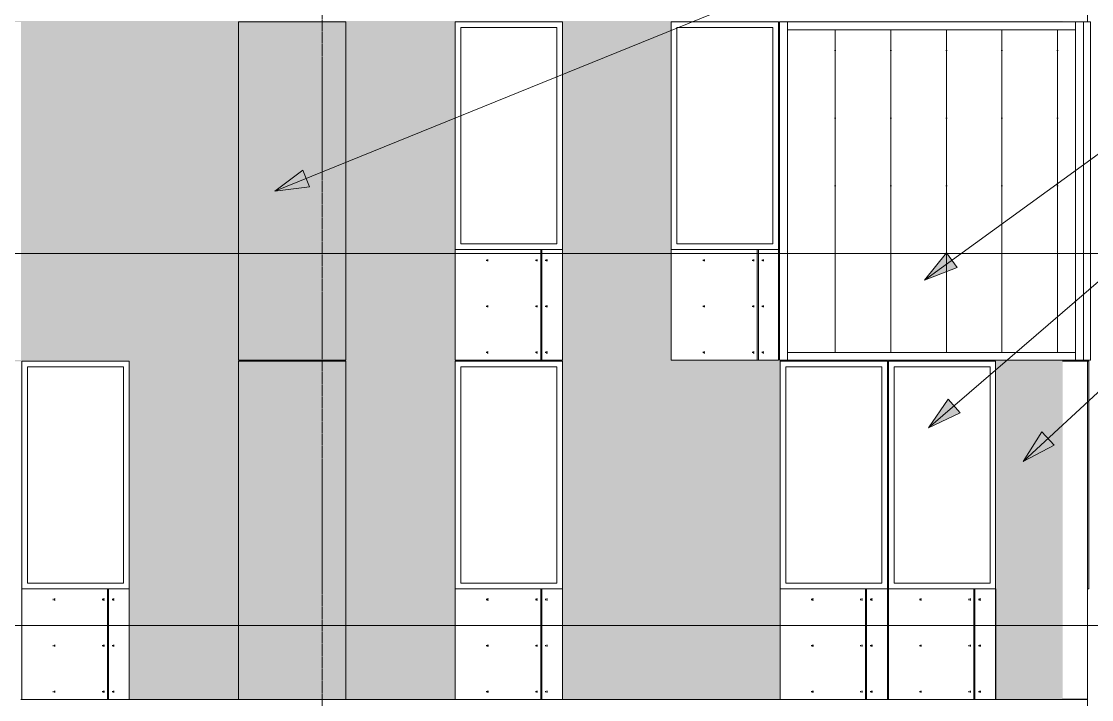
# Model space of a CAD drawing. Header units: inches. Extents: x -4169 to 1631, y -238 to 585.
# Drawn here: x 766 to 1145.4, y 109.7 to 350.3 of the extents above; entities that cross this region are included whole.
import ezdxf

# ---------------------------------------------------------------- set-up
doc = ezdxf.new("R2010")
doc.units = ezdxf.units.IN
doc.header["$MEASUREMENT"] = 0
doc.linetypes.add('Grid Line 1_2_', pattern=[0.875, 0.5, -0.125, 0.125, -0.125])
for name, color, linetype, lineweight in [('0-5', 10, 'Continuous', 5), ('A-CLNG', 13, 'Continuous', 13), ('A-FLOR-LEVL-1', 51, 'Grid Line 1_2_', 9), ('A-GENM', 5, 'Continuous', 9), ('A-GLAZ', 151, 'Continuous', 13), ('A-GLAZ-1', 151, 'Continuous', 9), ('A-GLAZ-CWMG', 51, 'Continuous', 9), ('A-WALL', 113, 'Continuous', 13), ('A-WALL-PATT-1', 111, 'Continuous', 9), ('G-ANNO-TEXT', 231, 'Continuous', 9), ('S-GRID-1', 1, 'Grid Line 1_2_', 9)]:
    doc.layers.add(name, color=color, linetype=linetype, lineweight=lineweight)
pattern_1 = [(0, (1151.51, 112.3), (-38.4, 120.375), [0.392, -38.007]), (0, (1151.51, 112.7), (-38.4, 120.375), [0.392, -38.007]), (0, (1151.51, 128.66), (-38.4, 120.375), [0.392, -38.007]), (0, (1151.51, 129.05), (-38.4, 120.375), [0.392, -38.007]), (0, (1151.51, 145.02), (-38.4, 120.375), [0.392, -38.007]), (0, (1151.51, 145.41), (-38.4, 120.375), [0.392, -38.007]), (0, (1151.51, 161.38), (-38.4, 120.375), [0.392, -38.007]), (0, (1151.51, 161.77), (-38.4, 120.375), [0.392, -38.007]), (0, (1151.51, 177.73), (-38.4, 120.375), [0.392, -38.007]), (0, (1151.51, 178.12), (-38.4, 120.375), [0.392, -38.007]), (0, (1151.51, 194.09), (-38.4, 120.375), [0.392, -38.007]), (0, (1151.51, 194.48), (-38.4, 120.375), [0.392, -38.007]), (0, (1151.51, 210.45), (-38.4, 120.375), [0.392, -38.007]), (0, (1151.51, 210.84), (-38.4, 120.375), [0.392, -38.007]), (0, (1151.51, 226.8), (-38.4, 120.375), [0.392, -38.007]), (0, (1151.51, 227.2), (-38.4, 120.375), [0.392, -38.007]), (0, (1168.96, 112.3), (-38.4, 120.375), [0.392, -38.007]), (0, (1168.96, 112.7), (-38.4, 120.375), [0.392, -38.007]), (0, (1168.96, 128.66), (-38.4, 120.375), [0.392, -38.007]), (0, (1168.96, 129.05), (-38.4, 120.375), [0.392, -38.007]), (0, (1168.96, 145.02), (-38.4, 120.375), [0.392, -38.007]), (0, (1168.96, 145.41), (-38.4, 120.375), [0.392, -38.007]), (0, (1168.96, 161.38), (-38.4, 120.375), [0.392, -38.007]), (0, (1168.96, 161.77), (-38.4, 120.375), [0.392, -38.007]), (0, (1168.96, 177.73), (-38.4, 120.375), [0.392, -38.007]), (0, (1168.96, 178.12), (-38.4, 120.375), [0.392, -38.007]), (0, (1168.96, 194.09), (-38.4, 120.375), [0.392, -38.007]), (0, (1168.96, 194.48), (-38.4, 120.375), [0.392, -38.007]), (0, (1168.96, 210.45), (-38.4, 120.375), [0.392, -38.007]), (0, (1168.96, 210.84), (-38.4, 120.375), [0.392, -38.007]), (0, (1168.96, 226.8), (-38.4, 120.375), [0.392, -38.007]), (0, (1168.96, 227.2), (-38.4, 120.375), [0.392, -38.007]), (0, (1186.41, 112.3), (-38.4, 120.375), [0.392, -38.007]), (0, (1186.41, 112.7), (-38.4, 120.375), [0.392, -38.007]), (0, (1186.41, 128.66), (-38.4, 120.375), [0.392, -38.007]), (0, (1186.41, 129.05), (-38.4, 120.375), [0.392, -38.007]), (0, (1186.41, 145.02), (-38.4, 120.375), [0.392, -38.007]), (0, (1186.41, 145.41), (-38.4, 120.375), [0.392, -38.007]), (0, (1186.41, 161.38), (-38.4, 120.375), [0.392, -38.007]), (0, (1186.41, 161.77), (-38.4, 120.375), [0.392, -38.007]), (0, (1186.41, 177.73), (-38.4, 120.375), [0.392, -38.007]), (0, (1186.41, 178.12), (-38.4, 120.375), [0.392, -38.007]), (0, (1186.41, 194.09), (-38.4, 120.375), [0.392, -38.007]), (0, (1186.41, 194.48), (-38.4, 120.375), [0.392, -38.007]), (0, (1186.41, 210.45), (-38.4, 120.375), [0.392, -38.007]), (0, (1186.41, 210.84), (-38.4, 120.375), [0.392, -38.007]), (0, (1186.41, 226.8), (-38.4, 120.375), [0.392, -38.007]), (0, (1186.41, 227.2), (-38.4, 120.375), [0.392, -38.007]), (90, (1149.768, 109.75), (-38.4, 2e-15), [120, -0.375]), (90, (1150.143, 109.75), (-38.4, 2e-15), [120, -0.375]), (90, (1151.51, 112.304), (-38.4, 2e-15), [0.392, -119.982]), (90, (1151.51, 128.66), (-38.4, 2e-15), [0.392, -119.982]), (90, (1151.51, 145.018), (-38.4, 2e-15), [0.392, -119.982]), (90, (1151.51, 161.375), (-38.4, 2e-15), [0.392, -119.982]), (90, (1151.51, 177.732), (-38.4, 2e-15), [0.392, -119.982]), (90, (1151.51, 194.09), (-38.4, 2e-15), [0.392, -119.982]), (90, (1151.51, 210.447), (-38.4, 2e-15), [0.392, -119.982]), (90, (1151.51, 226.804), (-38.4, 2e-15), [0.392, -119.982]), (90, (1151.9, 112.304), (-38.4, 2e-15), [0.392, -119.982]), (90, (1151.9, 128.66), (-38.4, 2e-15), [0.392, -119.982]), (90, (1151.9, 145.018), (-38.4, 2e-15), [0.392, -119.982]), (90, (1151.9, 161.375), (-38.4, 2e-15), [0.392, -119.982]), (90, (1151.9, 177.732), (-38.4, 2e-15), [0.392, -119.982]), (90, (1151.9, 194.09), (-38.4, 2e-15), [0.392, -119.982]), (90, (1151.9, 210.447), (-38.4, 2e-15), [0.392, -119.982]), (90, (1151.9, 226.804), (-38.4, 2e-15), [0.392, -119.982]), (90, (1168.96, 112.304), (-38.4, 2e-15), [0.392, -119.982]), (90, (1168.96, 128.66), (-38.4, 2e-15), [0.392, -119.982]), (90, (1168.96, 145.018), (-38.4, 2e-15), [0.392, -119.982]), (90, (1168.96, 161.375), (-38.4, 2e-15), [0.392, -119.982]), (90, (1168.96, 177.732), (-38.4, 2e-15), [0.392, -119.982]), (90, (1168.96, 194.09), (-38.4, 2e-15), [0.392, -119.982]), (90, (1168.96, 210.447), (-38.4, 2e-15), [0.392, -119.982]), (90, (1168.96, 226.804), (-38.4, 2e-15), [0.392, -119.982]), (90, (1169.35, 112.304), (-38.4, 2e-15), [0.392, -119.982]), (90, (1169.35, 128.66), (-38.4, 2e-15), [0.392, -119.982]), (90, (1169.35, 145.018), (-38.4, 2e-15), [0.392, -119.982]), (90, (1169.35, 161.375), (-38.4, 2e-15), [0.392, -119.982]), (90, (1169.35, 177.732), (-38.4, 2e-15), [0.392, -119.982]), (90, (1169.35, 194.09), (-38.4, 2e-15), [0.392, -119.982]), (90, (1169.35, 210.447), (-38.4, 2e-15), [0.392, -119.982]), (90, (1169.35, 226.804), (-38.4, 2e-15), [0.392, -119.982]), (90, (1186.41, 112.304), (-38.4, 2e-15), [0.392, -119.982]), (90, (1186.41, 128.66), (-38.4, 2e-15), [0.392, -119.982]), (90, (1186.41, 145.018), (-38.4, 2e-15), [0.392, -119.982]), (90, (1186.41, 161.375), (-38.4, 2e-15), [0.392, -119.982]), (90, (1186.41, 177.732), (-38.4, 2e-15), [0.392, -119.982]), (90, (1186.41, 194.09), (-38.4, 2e-15), [0.392, -119.982]), (90, (1186.41, 210.447), (-38.4, 2e-15), [0.392, -119.982]), (90, (1186.41, 226.804), (-38.4, 2e-15), [0.392, -119.982]), (90, (1186.8, 112.304), (-38.4, 2e-15), [0.392, -119.982]), (90, (1186.8, 128.66), (-38.4, 2e-15), [0.392, -119.982]), (90, (1186.8, 145.018), (-38.4, 2e-15), [0.392, -119.982]), (90, (1186.8, 161.375), (-38.4, 2e-15), [0.392, -119.982]), (90, (1186.8, 177.732), (-38.4, 2e-15), [0.392, -119.982]), (90, (1186.8, 194.09), (-38.4, 2e-15), [0.392, -119.982]), (90, (1186.8, 210.447), (-38.4, 2e-15), [0.392, -119.982]), (90, (1186.8, 226.804), (-38.4, 2e-15), [0.392, -119.982]), (180, (1188.17, 109.38), (-38.4, 120.375), [38.025, -0.375]), (180, (1188.17, 109.75), (-38.4, 120.375), [38.025, -0.375])]

# ---------------------------------------------------------------- blocks, each defined once
blk = doc.blocks.new('CTR - 2nd Phase_rvt-2-BUILDING ELEVATION - SOUTH')
at = {"layer": 'A-FLOR-LEVL-1'}
for p, q in [((9609.49, 268), (12558.48, 268)), ((9609.49, 136), (12558.48, 136))]:
    blk.add_line(p, q, dxfattribs=at)
blk = doc.blocks.new('CTR - 1st Phase - Common Walls_rvt-2-BUILDING ELEVATION - SOUTH')
at = {"layer": 'A-FLOR-LEVL-1'}
for p, q in [((9609.49, 268), (12558.48, 268)), ((9609.49, 136), (12558.48, 136))]:
    blk.add_line(p, q, dxfattribs=at)
blk = doc.blocks.new('Rectangular Mullion - Profile_Polycarbonate_Upper and left-1873243-BUILDING ELEVATION - SOUTH')
at = {"layer": 'A-GLAZ-CWMG'}
for p, q in [((12012.14, 347.37), (12012.14, 350.12)), ((12114.34, 350.12), (12012.14, 350.12)), ((12114.34, 350.12), (12114.34, 347.37)), ((12012.14, 347.37), (12114.34, 347.37))]:
    blk.add_line(p, q, dxfattribs=at)
blk = doc.blocks.new('Rectangular Mullion - Profile_Polycarbonate_Lower-1873244-BUILDING ELEVATION - SOUTH')
at = {"layer": 'A-GLAZ-CWMG'}
for p, q in [((12012.14, 230.12), (12012.14, 232.87)), ((12114.34, 232.87), (12012.14, 232.87)), ((12114.34, 232.87), (12114.34, 230.12)), ((12012.14, 230.12), (12114.34, 230.12))]:
    blk.add_line(p, q, dxfattribs=at)
blk = doc.blocks.new('Rectangular Mullion - Profile_Polycarbonate_Upper and left-1739822-BUILDING ELEVATION - SOUTH')
at = {"layer": 'A-GLAZ-CWMG'}
for p, q in [((12114.34, 350.12), (12117.09, 350.12)), ((12114.34, 350.12), (12114.34, 230.12)), ((12117.09, 230.12), (12117.09, 350.12)), ((12117.09, 230.12), (12114.34, 230.12))]:
    blk.add_line(p, q, dxfattribs=at)
blk = doc.blocks.new('Rectangular Mullion - Profile_Polycarbonate_right-1739823-BUILDING ELEVATION - SOUTH')
at = {"layer": 'A-GLAZ-CWMG'}
for p, q in [((12009.39, 350.12), (12012.14, 350.12)), ((12009.39, 350.12), (12009.39, 230.12)), ((12012.14, 230.12), (12012.14, 350.12)), ((12012.14, 230.12), (12009.39, 230.12))]:
    blk.add_line(p, q, dxfattribs=at)
blk = doc.blocks.new('Rectangular Mullion - Profile_Polycarbonate_Upper and left-1741240-BUILDING ELEVATION - SOUTH')
at = {"layer": 'A-GLAZ-CWMG'}
for p, q in [((12117.09, 350.12), (12119.59, 350.12)), ((12117.09, 350.12), (12117.09, 230.12)), ((12119.59, 230.12), (12119.59, 350.12)), ((12119.59, 230.12), (12117.09, 230.12))]:
    blk.add_line(p, q, dxfattribs=at)
blk = doc.blocks.new('_THE_ WINDOW _ DOOR - Window - 2nd Floor-2113388-BUILDING ELEVATION - SOUTH')
at = {"layer": 'A-GLAZ'}
for p, q in [((12119.09, 229.75), (12118.59, 229.75)), ((12119.09, 229.75), (12119.09, 149)), ((12119.09, 149), (12118.59, 149))]:
    blk.add_line(p, q, dxfattribs=at)
blk = doc.blocks.new('_THE_ WINDOW _ DOOR - Window - 2nd Floor-V15-BUILDING ELEVATION - SOUTH')
at = {"layer": 'A-GLAZ-1'}
h = blk.add_hatch(dxfattribs=at)
h.set_pattern_fill('FP_44', color=256, style=0, pattern_type=2)
h.set_pattern_definition([(0, (12087.74, 167.18), (-38.4, 120.38), [0.392, -38.007]), (0, (12087.74, 167.57), (-38.4, 120.38), [0.392, -38.007]), (0, (12087.74, 183.54), (-38.4, 120.38), [0.392, -38.007]), (0, (12087.74, 183.93), (-38.4, 120.38), [0.392, -38.007]), (0, (12087.74, 199.89), (-38.4, 120.38), [0.392, -38.007]), (0, (12087.74, 200.29), (-38.4, 120.38), [0.392, -38.007]), (0, (12087.74, 216.25), (-38.4, 120.38), [0.392, -38.007]), (0, (12087.74, 216.64), (-38.4, 120.38), [0.392, -38.007]), (0, (12087.74, 232.61), (-38.4, 120.38), [0.392, -38.007]), (0, (12087.74, 233), (-38.4, 120.38), [0.392, -38.007]), (0, (12087.74, 248.96), (-38.4, 120.38), [0.392, -38.007]), (0, (12087.74, 249.36), (-38.4, 120.375), [0.392, -38.007]), (0, (12087.74, 265.32), (-38.4, 120.375), [0.392, -38.007]), (0, (12087.74, 265.71), (-38.4, 120.375), [0.392, -38.007]), (0, (12087.74, 281.68), (-38.4, 120.375), [0.392, -38.007]), (0, (12087.74, 282.07), (-38.4, 120.375), [0.392, -38.007]), (0, (12105.19, 167.18), (-38.4, 120.38), [0.392, -38.007]), (0, (12105.19, 167.57), (-38.4, 120.38), [0.392, -38.007]), (0, (12105.19, 183.54), (-38.4, 120.38), [0.392, -38.007]), (0, (12105.19, 183.93), (-38.4, 120.38), [0.392, -38.007]), (0, (12105.19, 199.89), (-38.4, 120.38), [0.392, -38.007]), (0, (12105.19, 200.29), (-38.4, 120.38), [0.392, -38.007]), (0, (12105.19, 216.25), (-38.4, 120.38), [0.392, -38.007]), (0, (12105.19, 216.64), (-38.4, 120.38), [0.392, -38.007]), (0, (12105.19, 232.61), (-38.4, 120.38), [0.392, -38.007]), (0, (12105.19, 233), (-38.4, 120.38), [0.392, -38.007]), (0, (12105.19, 248.96), (-38.4, 120.375), [0.392, -38.007]), (0, (12105.19, 249.36), (-38.4, 120.375), [0.392, -38.007]), (0, (12105.19, 265.32), (-38.4, 120.375), [0.392, -38.007]), (0, (12105.19, 265.71), (-38.4, 120.375), [0.392, -38.007]), (0, (12105.19, 281.68), (-38.4, 120.375), [0.392, -38.007]), (0, (12105.19, 282.07), (-38.4, 120.375), [0.392, -38.007]), (0, (12122.64, 167.18), (-38.4, 120.38), [0.392, -38.007]), (0, (12122.64, 167.57), (-38.4, 120.38), [0.392, -38.007]), (0, (12122.64, 183.54), (-38.4, 120.38), [0.392, -38.007]), (0, (12122.64, 183.93), (-38.4, 120.38), [0.392, -38.007]), (0, (12122.64, 199.89), (-38.4, 120.38), [0.392, -38.007]), (0, (12122.64, 200.29), (-38.4, 120.38), [0.392, -38.007]), (0, (12122.64, 216.25), (-38.4, 120.38), [0.392, -38.007]), (0, (12122.64, 216.64), (-38.4, 120.38), [0.392, -38.007]), (0, (12122.64, 232.61), (-38.4, 120.38), [0.392, -38.007]), (0, (12122.64, 233), (-38.4, 120.38), [0.392, -38.007]), (0, (12122.64, 248.96), (-38.4, 120.375), [0.392, -38.007]), (0, (12122.64, 249.36), (-38.4, 120.375), [0.392, -38.007]), (0, (12122.64, 265.32), (-38.4, 120.375), [0.392, -38.007]), (0, (12122.64, 265.71), (-38.4, 120.375), [0.392, -38.007]), (0, (12122.64, 281.68), (-38.4, 120.375), [0.392, -38.007]), (0, (12122.64, 282.07), (-38.4, 120.375), [0.392, -38.007]), (90, (12086.002, 164.625), (-38.4, 2e-15), [120, -0.375]), (90, (12086.377, 164.625), (-38.4, 2e-15), [120, -0.375]), (90, (12087.743, 167.18), (-38.4, 2e-15), [0.392, -119.982]), (90, (12087.743, 183.536), (-38.4, 2e-15), [0.392, -119.982]), (90, (12087.743, 199.893), (-38.4, 2e-15), [0.392, -119.982]), (90, (12087.743, 216.25), (-38.4, 2e-15), [0.392, -119.982]), (90, (12087.743, 232.607), (-38.4, 2e-15), [0.392, -119.982]), (90, (12087.743, 248.964), (-38.4, 2e-15), [0.392, -119.982]), (90, (12087.743, 265.322), (-38.4, 2e-15), [0.392, -119.982]), (90, (12087.743, 281.68), (-38.4, 2e-15), [0.392, -119.982]), (90, (12088.136, 167.18), (-38.4, 2e-15), [0.392, -119.982]), (90, (12088.136, 183.536), (-38.4, 2e-15), [0.392, -119.982]), (90, (12088.136, 199.893), (-38.4, 2e-15), [0.392, -119.982]), (90, (12088.136, 216.25), (-38.4, 2e-15), [0.392, -119.982]), (90, (12088.136, 232.607), (-38.4, 2e-15), [0.392, -119.982]), (90, (12088.136, 248.964), (-38.4, 2e-15), [0.392, -119.982]), (90, (12088.136, 265.322), (-38.4, 2e-15), [0.392, -119.982]), (90, (12088.136, 281.68), (-38.4, 2e-15), [0.392, -119.982]), (90, (12105.193, 167.18), (-38.4, 2e-15), [0.392, -119.982]), (90, (12105.193, 183.536), (-38.4, 2e-15), [0.392, -119.982]), (90, (12105.193, 199.893), (-38.4, 2e-15), [0.392, -119.982]), (90, (12105.193, 216.25), (-38.4, 2e-15), [0.392, -119.982]), (90, (12105.193, 232.607), (-38.4, 2e-15), [0.392, -119.982]), (90, (12105.193, 248.964), (-38.4, 2e-15), [0.392, -119.982]), (90, (12105.193, 265.322), (-38.4, 2e-15), [0.392, -119.982]), (90, (12105.193, 281.68), (-38.4, 2e-15), [0.392, -119.982]), (90, (12105.586, 167.18), (-38.4, 2e-15), [0.392, -119.982]), (90, (12105.586, 183.536), (-38.4, 2e-15), [0.392, -119.982]), (90, (12105.586, 199.893), (-38.4, 2e-15), [0.392, -119.982]), (90, (12105.586, 216.25), (-38.4, 2e-15), [0.392, -119.982]), (90, (12105.586, 232.607), (-38.4, 2e-15), [0.392, -119.982]), (90, (12105.586, 248.964), (-38.4, 2e-15), [0.392, -119.982]), (90, (12105.586, 265.322), (-38.4, 2e-15), [0.392, -119.982]), (90, (12105.586, 281.68), (-38.4, 2e-15), [0.392, -119.982]), (90, (12122.643, 167.18), (-38.4, 2e-15), [0.392, -119.982]), (90, (12122.643, 183.536), (-38.4, 2e-15), [0.392, -119.982]), (90, (12122.643, 199.893), (-38.4, 2e-15), [0.392, -119.982]), (90, (12122.643, 216.25), (-38.4, 2e-15), [0.392, -119.982]), (90, (12122.643, 232.607), (-38.4, 2e-15), [0.392, -119.982]), (90, (12122.643, 248.964), (-38.4, 2e-15), [0.392, -119.982]), (90, (12122.643, 265.322), (-38.4, 2e-15), [0.392, -119.982]), (90, (12122.643, 281.68), (-38.4, 2e-15), [0.392, -119.982]), (90, (12123.036, 167.18), (-38.4, 2e-15), [0.392, -119.982]), (90, (12123.036, 183.536), (-38.4, 2e-15), [0.392, -119.982]), (90, (12123.036, 199.893), (-38.4, 2e-15), [0.392, -119.982]), (90, (12123.036, 216.25), (-38.4, 2e-15), [0.392, -119.982]), (90, (12123.036, 232.607), (-38.4, 2e-15), [0.392, -119.982]), (90, (12123.036, 248.964), (-38.4, 2e-15), [0.392, -119.982]), (90, (12123.036, 265.322), (-38.4, 2e-15), [0.392, -119.982]), (90, (12123.036, 281.68), (-38.4, 2e-15), [0.392, -119.982]), (180, (12124.4, 164.25), (-38.4, 120.38), [38.025, -0.375]), (180, (12124.4, 164.62), (-38.4, 120.38), [38.025, -0.375])])
h.paths.add_polyline_path([(12086, 109.75), (12086, 149), (12047.98, 149), (12047.98, 109.75), (12074.28, 109.75)], flags=0)
at = {"layer": 'A-GLAZ'}
for p, q in [((12086, 229.75), (12047.98, 229.75)), ((12047.98, 229.75), (12047.98, 149)), ((12049.98, 151), (12049.98, 227.75)), ((12049.98, 227.75), (12084, 227.75)), ((12084, 227.75), (12084, 151)), ((12086, 149), (12086, 229.75)), ((12047.98, 149), (12086, 149)), ((12047.98, 149), (12047.98, 109.75)), ((12084, 151), (12049.98, 151)), ((12086, 109.75), (12086, 149)), ((12047.98, 109.75), (12086, 109.75))]:
    blk.add_line(p, q, dxfattribs=at)
blk = doc.blocks.new('_THE_ WINDOW _ DOOR - hvac panel - 2nd floor-2113875-BUILDING ELEVATION - SOUTH')
at = {"layer": 'A-GLAZ-1'}
h = blk.add_hatch(dxfattribs=at)
h.set_pattern_fill('FP_46', color=256, style=0, pattern_type=2)
h.set_pattern_definition([(180, (10255.989, 174.437), (-1, 1), [0.5, -1.5]), (90, (10255.739, 174.187), (1, 1), [0.5, -1.5])])
h.paths.add_polyline_path([(10281.2, 109.75), (10281.2, 229.75), (10243.18, 229.75), (10243.18, 109.75)], flags=0)
at = {"layer": 'A-GLAZ'}
for p, q in [((10243.18, 109.75), (10243.18, 229.75)), ((10281.2, 229.75), (10243.18, 229.75)), ((10281.2, 229.75), (10281.2, 109.75)), ((10281.2, 109.75), (10243.18, 109.75))]:
    blk.add_line(p, q, dxfattribs=at)
blk = doc.blocks.new('_THE_ WINDOW _ DOOR - hvac panel - 3rd floor-2113390-BUILDING ELEVATION - SOUTH')
at = {"layer": 'A-GLAZ-1'}
h = blk.add_hatch(dxfattribs=at)
h.set_pattern_fill('FP_47', color=256, style=0, pattern_type=2)
h.set_pattern_definition([(0, (10268.39, 294.812), (1, 1), [0.5, -1.5]), (90, (10268.64, 294.562), (-1, 1), [0.5, -1.5])])
h.paths.add_polyline_path([(10281.2, 230.12), (10281.2, 350.12), (10243.18, 350.12), (10243.18, 230.12)], flags=0)
at = {"layer": 'A-GLAZ'}
for p, q in [((10281.2, 350.12), (10243.18, 350.12)), ((10243.18, 350.12), (10243.18, 230.12)), ((10281.2, 230.12), (10281.2, 350.12)), ((10243.18, 230.12), (10281.2, 230.12))]:
    blk.add_line(p, q, dxfattribs=at)
blk = doc.blocks.new('_THE_ WINDOW _ DOOR - Window - 3rd Floor-2113392-BUILDING ELEVATION - SOUTH')
at = {"layer": 'A-GLAZ-1'}
h = blk.add_hatch(dxfattribs=at)
h.set_pattern_fill('FP_48', color=256, style=0, pattern_type=2)
h.set_pattern_definition([(0, (10359.74, 287.55), (-38.4, 120.38), [0.392, -38.007]), (0, (10359.74, 287.95), (-38.4, 120.38), [0.392, -38.007]), (0, (10359.74, 303.91), (-38.4, 120.38), [0.392, -38.007]), (0, (10359.74, 304.3), (-38.4, 120.38), [0.392, -38.007]), (0, (10359.74, 320.27), (-38.4, 120.38), [0.392, -38.007]), (0, (10359.74, 320.66), (-38.4, 120.38), [0.392, -38.007]), (0, (10359.74, 336.62), (-38.4, 120.38), [0.392, -38.007]), (0, (10359.74, 337.02), (-38.4, 120.38), [0.392, -38.007]), (0, (10359.74, 352.98), (-38.4, 120.38), [0.392, -38.007]), (0, (10359.74, 353.38), (-38.4, 120.38), [0.392, -38.007]), (0, (10359.74, 369.34), (-38.4, 120.38), [0.392, -38.007]), (0, (10359.74, 369.73), (-38.4, 120.375), [0.392, -38.007]), (0, (10359.74, 385.7), (-38.4, 120.375), [0.392, -38.007]), (0, (10359.74, 386.09), (-38.4, 120.375), [0.392, -38.007]), (0, (10359.74, 402.05), (-38.4, 120.375), [0.392, -38.007]), (0, (10359.74, 402.45), (-38.4, 120.375), [0.392, -38.007]), (0, (10377.19, 287.55), (-38.4, 120.38), [0.392, -38.007]), (0, (10377.19, 287.95), (-38.4, 120.38), [0.392, -38.007]), (0, (10377.19, 303.91), (-38.4, 120.38), [0.392, -38.007]), (0, (10377.19, 304.3), (-38.4, 120.38), [0.392, -38.007]), (0, (10377.19, 320.27), (-38.4, 120.38), [0.392, -38.007]), (0, (10377.19, 320.66), (-38.4, 120.38), [0.392, -38.007]), (0, (10377.19, 336.62), (-38.4, 120.38), [0.392, -38.007]), (0, (10377.19, 337.02), (-38.4, 120.38), [0.392, -38.007]), (0, (10377.19, 352.98), (-38.4, 120.38), [0.392, -38.007]), (0, (10377.19, 353.38), (-38.4, 120.38), [0.392, -38.007]), (0, (10377.19, 369.34), (-38.4, 120.375), [0.392, -38.007]), (0, (10377.19, 369.73), (-38.4, 120.375), [0.392, -38.007]), (0, (10377.19, 385.7), (-38.4, 120.375), [0.392, -38.007]), (0, (10377.19, 386.09), (-38.4, 120.375), [0.392, -38.007]), (0, (10377.19, 402.05), (-38.4, 120.375), [0.392, -38.007]), (0, (10377.19, 402.45), (-38.4, 120.375), [0.392, -38.007]), (0, (10394.64, 287.55), (-38.4, 120.38), [0.392, -38.007]), (0, (10394.64, 287.95), (-38.4, 120.38), [0.392, -38.007]), (0, (10394.64, 303.91), (-38.4, 120.38), [0.392, -38.007]), (0, (10394.64, 304.3), (-38.4, 120.38), [0.392, -38.007]), (0, (10394.64, 320.27), (-38.4, 120.38), [0.392, -38.007]), (0, (10394.64, 320.66), (-38.4, 120.38), [0.392, -38.007]), (0, (10394.64, 336.62), (-38.4, 120.38), [0.392, -38.007]), (0, (10394.64, 337.02), (-38.4, 120.38), [0.392, -38.007]), (0, (10394.64, 352.98), (-38.4, 120.38), [0.392, -38.007]), (0, (10394.64, 353.38), (-38.4, 120.38), [0.392, -38.007]), (0, (10394.64, 369.34), (-38.4, 120.375), [0.392, -38.007]), (0, (10394.64, 369.73), (-38.4, 120.375), [0.392, -38.007]), (0, (10394.64, 385.7), (-38.4, 120.375), [0.392, -38.007]), (0, (10394.64, 386.09), (-38.4, 120.375), [0.392, -38.007]), (0, (10394.64, 402.05), (-38.4, 120.375), [0.392, -38.007]), (0, (10394.64, 402.45), (-38.4, 120.375), [0.392, -38.007]), (90, (10358.002, 285), (-38.4, 2e-15), [120, -0.375]), (90, (10358.377, 285), (-38.4, 2e-15), [120, -0.375]), (90, (10359.743, 287.554), (-38.4, 2e-15), [0.392, -119.982]), (90, (10359.743, 303.91), (-38.4, 2e-15), [0.392, -119.982]), (90, (10359.743, 320.268), (-38.4, 2e-15), [0.392, -119.982]), (90, (10359.743, 336.625), (-38.4, 2e-15), [0.392, -119.982]), (90, (10359.743, 352.982), (-38.4, 2e-15), [0.392, -119.982]), (90, (10359.743, 369.34), (-38.4, 2e-15), [0.392, -119.982]), (90, (10359.743, 385.697), (-38.4, 2e-15), [0.392, -119.982]), (90, (10359.743, 402.054), (-38.4, 2e-15), [0.392, -119.982]), (90, (10360.136, 287.554), (-38.4, 2e-15), [0.392, -119.982]), (90, (10360.136, 303.91), (-38.4, 2e-15), [0.392, -119.982]), (90, (10360.136, 320.268), (-38.4, 2e-15), [0.392, -119.982]), (90, (10360.136, 336.625), (-38.4, 2e-15), [0.392, -119.982]), (90, (10360.136, 352.982), (-38.4, 2e-15), [0.392, -119.982]), (90, (10360.136, 369.34), (-38.4, 2e-15), [0.392, -119.982]), (90, (10360.136, 385.697), (-38.4, 2e-15), [0.392, -119.982]), (90, (10360.136, 402.054), (-38.4, 2e-15), [0.392, -119.982]), (90, (10377.193, 287.554), (-38.4, 2e-15), [0.392, -119.982]), (90, (10377.193, 303.91), (-38.4, 2e-15), [0.392, -119.982]), (90, (10377.193, 320.268), (-38.4, 2e-15), [0.392, -119.982]), (90, (10377.193, 336.625), (-38.4, 2e-15), [0.392, -119.982]), (90, (10377.193, 352.982), (-38.4, 2e-15), [0.392, -119.982]), (90, (10377.193, 369.34), (-38.4, 2e-15), [0.392, -119.982]), (90, (10377.193, 385.697), (-38.4, 2e-15), [0.392, -119.982]), (90, (10377.193, 402.054), (-38.4, 2e-15), [0.392, -119.982]), (90, (10377.586, 287.554), (-38.4, 2e-15), [0.392, -119.982]), (90, (10377.586, 303.91), (-38.4, 2e-15), [0.392, -119.982]), (90, (10377.586, 320.268), (-38.4, 2e-15), [0.392, -119.982]), (90, (10377.586, 336.625), (-38.4, 2e-15), [0.392, -119.982]), (90, (10377.586, 352.982), (-38.4, 2e-15), [0.392, -119.982]), (90, (10377.586, 369.34), (-38.4, 2e-15), [0.392, -119.982]), (90, (10377.586, 385.697), (-38.4, 2e-15), [0.392, -119.982]), (90, (10377.586, 402.054), (-38.4, 2e-15), [0.392, -119.982]), (90, (10394.643, 287.554), (-38.4, 2e-15), [0.392, -119.982]), (90, (10394.643, 303.91), (-38.4, 2e-15), [0.392, -119.982]), (90, (10394.643, 320.268), (-38.4, 2e-15), [0.392, -119.982]), (90, (10394.643, 336.625), (-38.4, 2e-15), [0.392, -119.982]), (90, (10394.643, 352.982), (-38.4, 2e-15), [0.392, -119.982]), (90, (10394.643, 369.34), (-38.4, 2e-15), [0.392, -119.982]), (90, (10394.643, 385.697), (-38.4, 2e-15), [0.392, -119.982]), (90, (10394.643, 402.054), (-38.4, 2e-15), [0.392, -119.982]), (90, (10395.036, 287.554), (-38.4, 2e-15), [0.392, -119.982]), (90, (10395.036, 303.91), (-38.4, 2e-15), [0.392, -119.982]), (90, (10395.036, 320.268), (-38.4, 2e-15), [0.392, -119.982]), (90, (10395.036, 336.625), (-38.4, 2e-15), [0.392, -119.982]), (90, (10395.036, 352.982), (-38.4, 2e-15), [0.392, -119.982]), (90, (10395.036, 369.34), (-38.4, 2e-15), [0.392, -119.982]), (90, (10395.036, 385.697), (-38.4, 2e-15), [0.392, -119.982]), (90, (10395.036, 402.054), (-38.4, 2e-15), [0.392, -119.982]), (180, (10396.4, 284.62), (-38.4, 120.38), [38.025, -0.375]), (180, (10396.4, 285), (-38.4, 120.38), [38.025, -0.375])])
h.paths.add_polyline_path([(10358, 230.12), (10358, 269.37), (10319.98, 269.37), (10319.98, 230.12), (10356, 230.12)], flags=0)
at = {"layer": 'A-GLAZ'}
for p, q in [((10358, 350.12), (10319.98, 350.12)), ((10319.98, 350.12), (10319.98, 269.37)), ((10358, 269.37), (10358, 350.12)), ((10321.98, 271.37), (10321.98, 348.12)), ((10321.98, 348.12), (10356, 348.12)), ((10356, 348.12), (10356, 271.37)), ((10356, 271.37), (10321.98, 271.37)), ((10319.98, 269.37), (10358, 269.37)), ((10319.98, 269.37), (10319.98, 230.12)), ((10358, 230.12), (10358, 269.37)), ((10319.98, 230.12), (10358, 230.12))]:
    blk.add_line(p, q, dxfattribs=at)
blk = doc.blocks.new('077123 - Manufactured Gutters and Downspouts - 077123 - Manufactured Gutters and Downspouts-2024313-BUILDING ELEVATION - SOUTH')
at = {"layer": 'A-GENM'}
for p, q in [((12118.59, 413.51), (12129.25, 413.51)), ((12129.25, 413.51), (12129.25, 395.11)), ((12129.25, 395.11), (12118.59, 395.11)), ((12129.25, 395.11), (12125.9, 384.1)), ((12125.9, 384.1), (12118.59, 384.1)), ((12122.56, 384.1), (12122.56, 371.1)), ((12122.56, 371.1), (12118.59, 371.1)), ((12122.56, 371.1), (12122.56, 358.75)), ((12122.56, 358.75), (12118.59, 358.75)), ((12122.56, 358.75), (12122.56, 353.15)), ((12122.56, 353.15), (12118.59, 353.15)), ((12118.59, 353.15), (12122.56, 353.15)), ((12122.56, 102.78), (12122.56, 353.15)), ((12118.56, 109.75), (12118.56, 105.58)), ((12118.56, 105.58), (12088.69, 94.71)), ((12092.69, 91.91), (12122.56, 102.78)), ((12092.69, 0), (12092.69, 91.91))]:
    blk.add_line(p, q, dxfattribs=at)
blk = doc.blocks.new('_THE_ WINDOW _ DOOR - Window - 2nd Floor-2113391-BUILDING ELEVATION - SOUTH')
at = {"layer": 'A-GLAZ-1'}
h = blk.add_hatch(dxfattribs=at)
h.set_pattern_fill('FP_45', color=256, style=0, pattern_type=2)
h.set_pattern_definition([(180, (11278.24, 167.18), (38.4, 120.38), [0.392, -38.007]), (180, (11278.24, 167.57), (38.4, 120.38), [0.392, -38.007]), (180, (11278.24, 183.54), (38.4, 120.38), [0.392, -38.007]), (180, (11278.24, 183.93), (38.4, 120.38), [0.392, -38.007]), (180, (11278.24, 199.89), (38.4, 120.38), [0.392, -38.007]), (180, (11278.24, 200.29), (38.4, 120.38), [0.392, -38.007]), (180, (11278.24, 216.25), (38.4, 120.38), [0.392, -38.007]), (180, (11278.24, 216.64), (38.4, 120.38), [0.392, -38.007]), (180, (11278.24, 232.61), (38.4, 120.38), [0.392, -38.007]), (180, (11278.24, 233), (38.4, 120.38), [0.392, -38.007]), (180, (11278.24, 248.96), (38.4, 120.38), [0.392, -38.007]), (180, (11278.24, 249.36), (38.4, 120.375), [0.392, -38.007]), (180, (11278.24, 265.32), (38.4, 120.375), [0.392, -38.007]), (180, (11278.24, 265.71), (38.4, 120.375), [0.392, -38.007]), (180, (11278.24, 281.68), (38.4, 120.375), [0.392, -38.007]), (180, (11278.24, 282.07), (38.4, 120.375), [0.392, -38.007]), (180, (11260.79, 167.18), (38.4, 120.38), [0.392, -38.007]), (180, (11260.79, 167.57), (38.4, 120.38), [0.392, -38.007]), (180, (11260.79, 183.54), (38.4, 120.38), [0.392, -38.007]), (180, (11260.79, 183.93), (38.4, 120.38), [0.392, -38.007]), (180, (11260.79, 199.89), (38.4, 120.38), [0.392, -38.007]), (180, (11260.79, 200.29), (38.4, 120.38), [0.392, -38.007]), (180, (11260.79, 216.25), (38.4, 120.38), [0.392, -38.007]), (180, (11260.79, 216.64), (38.4, 120.38), [0.392, -38.007]), (180, (11260.79, 232.61), (38.4, 120.38), [0.392, -38.007]), (180, (11260.79, 233), (38.4, 120.38), [0.392, -38.007]), (180, (11260.79, 248.96), (38.4, 120.375), [0.392, -38.007]), (180, (11260.79, 249.36), (38.4, 120.375), [0.392, -38.007]), (180, (11260.79, 265.32), (38.4, 120.375), [0.392, -38.007]), (180, (11260.79, 265.71), (38.4, 120.375), [0.392, -38.007]), (180, (11260.79, 281.68), (38.4, 120.375), [0.392, -38.007]), (180, (11260.79, 282.07), (38.4, 120.375), [0.392, -38.007]), (180, (11243.34, 167.18), (38.4, 120.38), [0.392, -38.007]), (180, (11243.34, 167.57), (38.4, 120.38), [0.392, -38.007]), (180, (11243.34, 183.54), (38.4, 120.38), [0.392, -38.007]), (180, (11243.34, 183.93), (38.4, 120.38), [0.392, -38.007]), (180, (11243.34, 199.89), (38.4, 120.38), [0.392, -38.007]), (180, (11243.34, 200.29), (38.4, 120.38), [0.392, -38.007]), (180, (11243.34, 216.25), (38.4, 120.38), [0.392, -38.007]), (180, (11243.34, 216.64), (38.4, 120.38), [0.392, -38.007]), (180, (11243.34, 232.61), (38.4, 120.38), [0.392, -38.007]), (180, (11243.34, 233), (38.4, 120.38), [0.392, -38.007]), (180, (11243.34, 248.96), (38.4, 120.375), [0.392, -38.007]), (180, (11243.34, 249.36), (38.4, 120.375), [0.392, -38.007]), (180, (11243.34, 265.32), (38.4, 120.375), [0.392, -38.007]), (180, (11243.34, 265.71), (38.4, 120.375), [0.392, -38.007]), (180, (11243.34, 281.68), (38.4, 120.375), [0.392, -38.007]), (180, (11243.34, 282.07), (38.4, 120.375), [0.392, -38.007]), (90, (11279.977, 164.625), (38.4, -2e-15), [120, -0.375]), (90, (11279.602, 164.625), (38.4, -2e-15), [120, -0.375]), (90, (11278.236, 167.18), (38.4, -2e-15), [0.392, -119.982]), (90, (11278.236, 183.536), (38.4, -2e-15), [0.392, -119.982]), (90, (11278.236, 199.893), (38.4, -2e-15), [0.392, -119.982]), (90, (11278.236, 216.25), (38.4, -2e-15), [0.392, -119.982]), (90, (11278.236, 232.607), (38.4, -2e-15), [0.392, -119.982]), (90, (11278.236, 248.964), (38.4, -2e-15), [0.392, -119.982]), (90, (11278.236, 265.322), (38.4, -2e-15), [0.392, -119.982]), (90, (11278.236, 281.68), (38.4, -2e-15), [0.392, -119.982]), (90, (11277.843, 167.18), (38.4, -2e-15), [0.392, -119.982]), (90, (11277.843, 183.536), (38.4, -2e-15), [0.392, -119.982]), (90, (11277.843, 199.893), (38.4, -2e-15), [0.392, -119.982]), (90, (11277.843, 216.25), (38.4, -2e-15), [0.392, -119.982]), (90, (11277.843, 232.607), (38.4, -2e-15), [0.392, -119.982]), (90, (11277.843, 248.964), (38.4, -2e-15), [0.392, -119.982]), (90, (11277.843, 265.322), (38.4, -2e-15), [0.392, -119.982]), (90, (11277.843, 281.68), (38.4, -2e-15), [0.392, -119.982]), (90, (11260.786, 167.18), (38.4, -2e-15), [0.392, -119.982]), (90, (11260.786, 183.536), (38.4, -2e-15), [0.392, -119.982]), (90, (11260.786, 199.893), (38.4, -2e-15), [0.392, -119.982]), (90, (11260.786, 216.25), (38.4, -2e-15), [0.392, -119.982]), (90, (11260.786, 232.607), (38.4, -2e-15), [0.392, -119.982]), (90, (11260.786, 248.964), (38.4, -2e-15), [0.392, -119.982]), (90, (11260.786, 265.322), (38.4, -2e-15), [0.392, -119.982]), (90, (11260.786, 281.68), (38.4, -2e-15), [0.392, -119.982]), (90, (11260.393, 167.18), (38.4, -2e-15), [0.392, -119.982]), (90, (11260.393, 183.536), (38.4, -2e-15), [0.392, -119.982]), (90, (11260.393, 199.893), (38.4, -2e-15), [0.392, -119.982]), (90, (11260.393, 216.25), (38.4, -2e-15), [0.392, -119.982]), (90, (11260.393, 232.607), (38.4, -2e-15), [0.392, -119.982]), (90, (11260.393, 248.964), (38.4, -2e-15), [0.392, -119.982]), (90, (11260.393, 265.322), (38.4, -2e-15), [0.392, -119.982]), (90, (11260.393, 281.68), (38.4, -2e-15), [0.392, -119.982]), (90, (11243.336, 167.18), (38.4, -2e-15), [0.392, -119.982]), (90, (11243.336, 183.536), (38.4, -2e-15), [0.392, -119.982]), (90, (11243.336, 199.893), (38.4, -2e-15), [0.392, -119.982]), (90, (11243.336, 216.25), (38.4, -2e-15), [0.392, -119.982]), (90, (11243.336, 232.607), (38.4, -2e-15), [0.392, -119.982]), (90, (11243.336, 248.964), (38.4, -2e-15), [0.392, -119.982]), (90, (11243.336, 265.322), (38.4, -2e-15), [0.392, -119.982]), (90, (11243.336, 281.68), (38.4, -2e-15), [0.392, -119.982]), (90, (11242.943, 167.18), (38.4, -2e-15), [0.392, -119.982]), (90, (11242.943, 183.536), (38.4, -2e-15), [0.392, -119.982]), (90, (11242.943, 199.893), (38.4, -2e-15), [0.392, -119.982]), (90, (11242.943, 216.25), (38.4, -2e-15), [0.392, -119.982]), (90, (11242.943, 232.607), (38.4, -2e-15), [0.392, -119.982]), (90, (11242.943, 248.964), (38.4, -2e-15), [0.392, -119.982]), (90, (11242.943, 265.322), (38.4, -2e-15), [0.392, -119.982]), (90, (11242.943, 281.68), (38.4, -2e-15), [0.392, -119.982]), (0, (11241.58, 164.25), (38.4, 120.38), [38.025, -0.375]), (0, (11241.58, 164.62), (38.4, 120.38), [38.025, -0.375])])
h.paths.add_polyline_path([(11299.29, 109.75), (11318, 109.75), (11318, 149), (11279.98, 149), (11279.98, 109.75)], flags=0)
at = {"layer": 'A-GLAZ'}
for p, q in [((11279.98, 229.75), (11279.98, 149)), ((11318, 229.75), (11279.98, 229.75)), ((11281.98, 227.75), (11316, 227.75)), ((11281.98, 151), (11281.98, 227.75)), ((11316, 227.75), (11316, 151)), ((11318, 149), (11318, 229.75)), ((11279.98, 149), (11318, 149)), ((11279.98, 149), (11279.98, 109.75)), ((11316, 151), (11281.98, 151)), ((11318, 109.75), (11318, 149)), ((11279.98, 109.75), (11318, 109.75))]:
    blk.add_line(p, q, dxfattribs=at)

msp = doc.modelspace()

# ---------------------------------------------------------------- hatches: boundary and pattern name
at = {"layer": 'A-WALL-PATT-1'}
h = msp.add_hatch(dxfattribs=at)
h.set_pattern_fill('FP_32', color=256, style=0, pattern_type=2)
h.set_pattern_definition(pattern_1)
h.paths.add_polyline_path([(305.3427, 109.75), (305.3427, 229.75), (343.3677, 229.75), (343.3677, 109.75), (420.5427, 109.75), (420.5427, 229.75), (458.5677, 229.75), (458.5677, 109.75), (458.9427, 109.75), (458.9427, 229.75), (496.9677, 229.75), (496.9677, 109.75), (535.7427, 109.75), (535.7427, 229.75), (573.7677, 229.75), (573.7677, 109.75), (612.5427, 109.75), (612.5427, 229.75), (650.5677, 229.75), (650.5677, 109.75), (650.9427, 109.75), (650.9427, 229.75), (688.9677, 229.75), (688.9677, 109.75), (727.7427, 109.75), (727.7427, 229.75), (765.7677, 229.75), (765.7677, 109.75), (766.1427, 109.75), (766.1427, 229.75), (804.1677, 229.75), (804.1677, 109.75), (842.9427, 109.75), (842.9427, 229.75), (880.9677, 229.75), (880.9677, 109.75), (919.7427, 109.75), (919.7427, 229.75), (957.7677, 229.75), (957.7677, 109.75), (1034.9427, 109.75), (1034.9427, 229.75), (1072.9677, 229.75), (1072.9677, 109.75), (1073.3427, 109.75), (1073.3427, 229.75), (1111.3677, 229.75), (1111.3677, 109.75), (1135.0802, 109.75), (1135.0802, 230.125), (1034.7552, 230.125), (1034.7552, 350.125), (1135.0802, 350.125), (1135.0802, 350.5), (281.6302, 350.5), (281.6302, 109.75)], flags=0)
h.paths.add_polyline_path([(996.3552, 230.125), (996.3552, 350.125), (1034.3802, 350.125), (1034.3802, 230.125)], flags=0)
h.paths.add_polyline_path([(921.7427, 230.125), (919.7427, 230.125), (919.7427, 350.125), (957.7677, 350.125), (957.7677, 230.125)], flags=0)
h.paths.add_polyline_path([(880.9677, 230.125), (842.9427, 230.125), (842.9427, 350.125), (880.9677, 350.125), (880.9677, 265.75)], flags=0)
h.paths.add_polyline_path([(765.7677, 230.125), (727.7427, 230.125), (727.7427, 350.125), (765.7677, 350.125), (765.7677, 269.375)], flags=0)
h.paths.add_polyline_path([(688.9677, 230.125), (650.9427, 230.125), (650.9427, 350.125), (688.9677, 350.125), (688.9677, 269.375)], flags=0)
h.paths.add_polyline_path([(626.0388, 230.125), (612.5427, 230.125), (612.5427, 350.125), (650.5677, 350.125), (650.5677, 230.125), (648.5677, 230.125)], flags=0)
h.paths.add_polyline_path([(573.7677, 230.125), (535.7427, 230.125), (535.7427, 350.125), (573.7677, 350.125), (573.7677, 265.75)], flags=0)
h.paths.add_polyline_path([(381.7677, 230.125), (343.7427, 230.125), (343.7427, 350.125), (381.7677, 350.125), (381.7677, 231.9027)], flags=0)
h.paths.add_polyline_path([(341.3677, 230.125), (305.3427, 230.125), (305.3427, 350.125), (343.3677, 350.125), (343.3677, 230.125)], flags=0)
h.paths.add_polyline_path([(458.9427, 230.125), (458.9427, 350.125), (496.9677, 350.125), (496.9677, 230.125), (494.9677, 230.125)], flags=0)
h = msp.add_hatch(dxfattribs=at)
h.set_pattern_fill('FP_40', color=256, style=0, pattern_type=2)
h.set_pattern_definition([(90, (1054.503, 268), (-19.685, 1e-15), [24, 0, 0, 0])])
h.paths.add_polyline_path([(1037.5052, 232.875), (1139.7052, 232.875), (1139.7052, 347.375), (1037.5052, 347.375), (1037.5052, 274.6564)], flags=0)
h = msp.add_hatch(dxfattribs=at)
h.set_pattern_fill('FP_32', color=256, style=0, pattern_type=2)
h.set_pattern_definition(pattern_1)
h.paths.add_polyline_path([(1143.9552, 109.75), (1143.9552, 230.125), (1135.0802, 230.125), (1135.0802, 109.75), (1142.7033, 109.75)], flags=0)
at = {"layer": 'G-ANNO-TEXT'}
for points in [[(855.8156, 290.056), (868.1433, 291.594), (865.7227, 297.5518)], [(1086.1581, 258.5585), (1097.7566, 263.0099), (1093.977, 268.2127)], [(1087.5963, 206.0657), (1098.7832, 211.4686), (1094.583, 216.3382)], [(1121.1302, 194.202), (1132.1221, 199.9914), (1127.7548, 204.7117)]]:
    msp.add_hatch(color=256, dxfattribs=at).paths.add_polyline_path(points, flags=0)

# ---------------------------------------------------------------- linework, layer by layer
at = {"layer": 'A-CLNG'}
msp.add_line((1143.7052, 109.625), (1143.7052, 109.75), dxfattribs=at)
at = {"layer": 'A-FLOR-LEVL-1'}
for p, q in [((-1364.3938, 268), (1583.0971, 268)), ((-1364.3938, 136), (1583.0971, 136))]:
    msp.add_line(p, q, dxfattribs=at)
at = {"layer": 'A-WALL'}
for p, q in [((1143.9552, 420.4154), (1143.9552, 350.125)), ((842.9427, 230.125), (842.9427, 350.125)), ((842.9427, 350.125), (880.9677, 350.125)), ((880.9677, 350.125), (880.9677, 230.125)), ((919.7427, 230.125), (919.7427, 269.375)), ((957.7677, 269.375), (957.7677, 230.125)), ((996.3552, 230.125), (996.3552, 269.375)), ((1034.3802, 269.375), (1034.3802, 230.125)), ((880.9677, 230.125), (842.9427, 230.125)), ((842.9427, 109.75), (842.9427, 229.75)), ((842.9427, 229.75), (880.9677, 229.75)), ((880.9677, 229.75), (880.9677, 109.75)), ((957.7677, 230.125), (919.7427, 230.125)), ((1034.3802, 230.125), (996.3552, 230.125)), ((1143.9552, 230.125), (1143.9552, 109.75)), ((766.1427, 109.75), (766.1427, 149)), ((804.1677, 149), (804.1677, 109.75)), ((919.7427, 109.75), (919.7427, 149)), ((957.7677, 149), (957.7677, 109.75)), ((1034.9427, 109.75), (1034.9427, 149)), ((1072.9677, 149), (1072.9677, 109.75)), ((1073.3427, 109.75), (1073.3427, 149)), ((1111.3677, 149), (1111.3677, 109.75)), ((765.7677, 109.75), (766.1427, 109.75)), ((804.1677, 109.75), (842.9427, 109.75)), ((880.9677, 109.75), (919.7427, 109.75)), ((957.7677, 109.75), (1034.9427, 109.75)), ((1072.9677, 109.75), (1073.3427, 109.75)), ((1111.3677, 109.75), (1143.9552, 109.75))]:
    msp.add_line(p, q, dxfattribs=at)
at = {"layer": 'G-ANNO-TEXT'}
for p, q in [((855.8156, 290.056), (1232.6569, 443.164)), ((1086.1581, 258.5585), (1232.6569, 364.9821)), ((1087.5963, 206.0657), (1232.6569, 331.1854)), ((865.7227, 297.5518), (855.8156, 290.056)), ((868.1433, 291.594), (865.7227, 297.5518)), ((1121.1302, 194.202), (1232.6569, 297.3887)), ((855.8156, 290.056), (868.1433, 291.594)), ((1093.977, 268.2127), (1086.1581, 258.5585)), ((1097.7566, 263.0099), (1093.977, 268.2127)), ((1086.1581, 258.5585), (1097.7566, 263.0099)), ((1094.583, 216.3382), (1087.5963, 206.0657)), ((1098.7832, 211.4686), (1094.583, 216.3382)), ((1087.5963, 206.0657), (1098.7832, 211.4686)), ((1127.7548, 204.7117), (1121.1302, 194.202)), ((1132.1221, 199.9914), (1127.7548, 204.7117)), ((1121.1302, 194.202), (1132.1221, 199.9914))]:
    msp.add_line(p, q, dxfattribs=at)
at = {"layer": 'S-GRID-1'}
msp.add_line((872.5552, -159.8356), (872.5552, 470.5), dxfattribs=at)

# ---------------------------------------------------------------- block references
at = {"layer": '0-5'}
for name in ['CTR - 2nd Phase_rvt-2-BUILDING ELEVATION - SOUTH', 'CTR - 1st Phase - Common Walls_rvt-2-BUILDING ELEVATION - SOUTH']:
    msp.add_blockref(name, (-10974.6342, 0), dxfattribs=at)
at = {"layer": 'A-GENM'}
msp.add_blockref('077123 - Manufactured Gutters and Downspouts - 077123 - Manufactured Gutters and Downspouts-2024313-BUILDING ELEVATION - SOUTH', (-10974.6342, 0), dxfattribs=at)
at = {"layer": 'A-GLAZ'}
for name, p in [('_THE_ WINDOW _ DOOR - hvac panel - 3rd floor-2113390-BUILDING ELEVATION - SOUTH', (-9400.2342, 0)), ('_THE_ WINDOW _ DOOR - Window - 3rd Floor-2113392-BUILDING ELEVATION - SOUTH', (-9400.2342, 0)), ('_THE_ WINDOW _ DOOR - Window - 3rd Floor-2113392-BUILDING ELEVATION - SOUTH', (-9323.6217, 0)), ('_THE_ WINDOW _ DOOR - Window - 2nd Floor-2113391-BUILDING ELEVATION - SOUTH', (-10513.8342, 0)), ('_THE_ WINDOW _ DOOR - hvac panel - 2nd floor-2113875-BUILDING ELEVATION - SOUTH', (-9400.2342, 0)), ('_THE_ WINDOW _ DOOR - Window - 2nd Floor-V15-BUILDING ELEVATION - SOUTH', (-11128.2342, 0)), ('_THE_ WINDOW _ DOOR - Window - 2nd Floor-V15-BUILDING ELEVATION - SOUTH', (-11013.0342, 0)), ('_THE_ WINDOW _ DOOR - Window - 2nd Floor-V15-BUILDING ELEVATION - SOUTH', (-10974.6342, 0)), ('_THE_ WINDOW _ DOOR - Window - 2nd Floor-2113388-BUILDING ELEVATION - SOUTH', (-10974.6342, 0))]:
    msp.add_blockref(name, p, dxfattribs=at)
at = {"layer": 'A-GLAZ-CWMG'}
for name in ['Rectangular Mullion - Profile_Polycarbonate_right-1739823-BUILDING ELEVATION - SOUTH', 'Rectangular Mullion - Profile_Polycarbonate_Upper and left-1873243-BUILDING ELEVATION - SOUTH', 'Rectangular Mullion - Profile_Polycarbonate_Upper and left-1739822-BUILDING ELEVATION - SOUTH', 'Rectangular Mullion - Profile_Polycarbonate_Upper and left-1741240-BUILDING ELEVATION - SOUTH', 'Rectangular Mullion - Profile_Polycarbonate_Lower-1873244-BUILDING ELEVATION - SOUTH']:
    msp.add_blockref(name, (-10974.6342, 0), dxfattribs=at)

doc.saveas('drawing.dxf')
